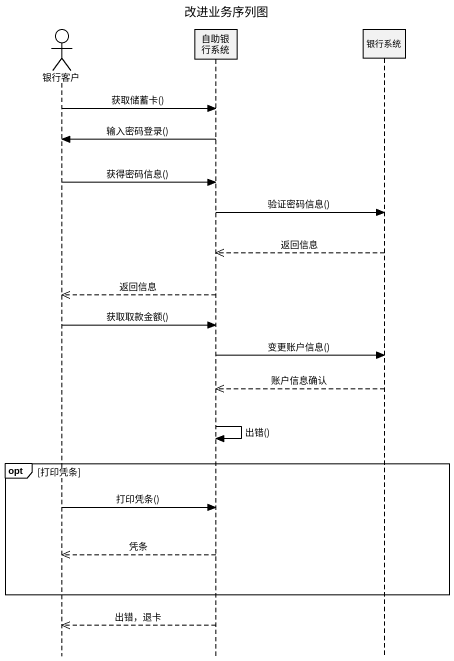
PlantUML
@startuml
title 改进业务序列图
hide footbox
actor 银行客户
participant 自助银行系统
participant 银行系统

银行客户 -> 自助银行系统 : 获取储蓄卡()
自助银行系统 -> 银行客户 : 输入密码登录()
银行客户 -> 自助银行系统 : 获得密码信息()
自助银行系统 -> 银行系统 : 验证密码信息()
银行系统 -->> 自助银行系统 : 返回信息
自助银行系统 -->> 银行客户 : 返回信息
银行客户 -> 自助银行系统 : 获取取款金额()
自助银行系统 -> 银行系统 : 变更账户信息()
银行系统 -->> 自助银行系统 : 账户信息确认
自助银行系统 -> 自助银行系统 : 出错()
opt 打印凭条
  银行客户 -> 自助银行系统 : 打印凭条()
  自助银行系统 -->> 银行客户 : 凭条
end
自助银行系统 -->> 银行客户 : 出错，退卡
@enduml
